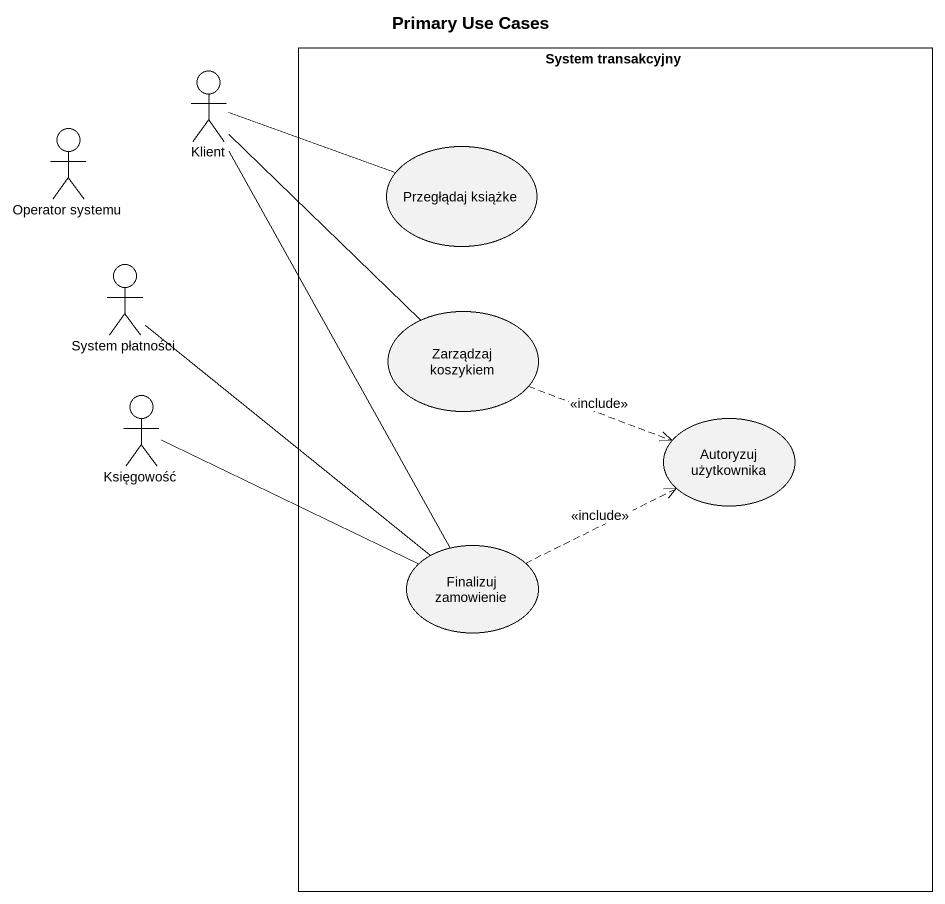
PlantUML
@startuml
title Primary Use Cases
actor Klient
rectangle "System transakcyjny" as System_transakcyjny {
  usecase "Przegłądaj książke" as Przegłądaj_książke
  usecase "Zarządzaj koszykiem" as Zarządzaj_koszykiem
  usecase "Autoryzuj użytkownika" as Autoryzuj_użytkownika
  usecase "Finalizuj zamowienie" as Finalizuj_zamowienie
}
actor "Operator systemu" as Operator_systemu
actor "System płatności" as System_płatności
actor Księgowość
Klient -right- Przegłądaj_książke
Klient -- Zarządzaj_koszykiem
Klient -- Finalizuj_zamowienie
System_płatności -- Finalizuj_zamowienie
Zarządzaj_koszykiem .right.> Autoryzuj_użytkownika : <<include>>
Księgowość -right- Finalizuj_zamowienie
Finalizuj_zamowienie .right.> Autoryzuj_użytkownika : <<include>>
@enduml
